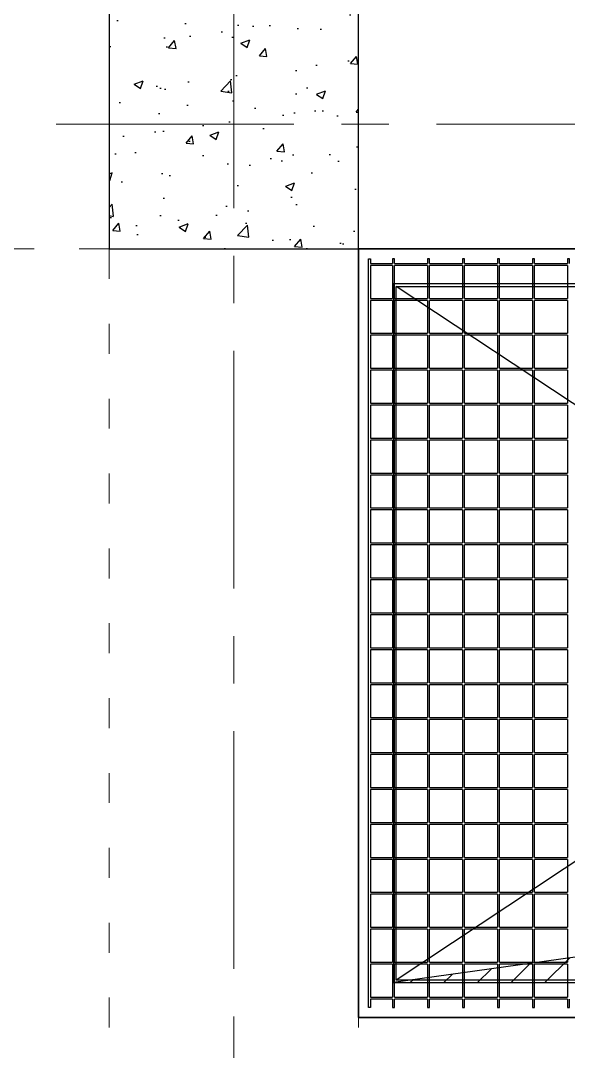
# Model space of a CAD drawing. Header units: millimetres. Extents: x 3220 to 226993, y 817 to 176024.
# Drawn here: x 49373 to 50470, y 159934 to 161999 of the extents above; entities that cross this region are included whole.
import ezdxf

# ---------------------------------------------------------------- set-up
doc = ezdxf.new("R2010")
doc.units = ezdxf.units.MM
doc.linetypes.add('ACAD_ISO03W100', pattern=[30, 12, -18])
doc.linetypes.add('AXES', pattern=[50.8, 31.75, -6.35, 6.35, -6.35])
doc.layers.add('Axe', color=1, linetype='AXES', lineweight=9)
doc.layers.add('Cache', color=3, linetype='ACAD_ISO03W100', lineweight=13)

# ---------------------------------------------------------------- blocks, each defined once
blk = doc.blocks.new("SYST7ME D'AXE")
at = {"layer": 'Axe', "ltscale": 15}
for p, q in [((9000, 18500), (9000, -6500)), ((-500, 6000), (15500, 6000))]:
    blk.add_line(p, q, dxfattribs=at)
blk = doc.blocks.new('Level 0m')
h = blk.add_hatch()
h.set_pattern_fill('AR-CONC', color=256)
h.set_pattern_definition([(50, (-169579.41, -101209.63), (182.18467, -15.93909), [19.05, -209.55]), (355, (-169579.4, -101209.63), (-35.24342, 191.05685), [15.24, -167.64058]), (100.45144, (-169564.23, -101210.96), (146.94125, 175.11775), [16.19001, -178.09024]), (46.1842, (-169579.4, -101158.83), (271.07904, -42.04233), [28.575, -314.325]), (96.63556, (-169556.82, -101162.33), (237.40413, 247.42612), [24.28502, -267.1356]), (351.18415, (-169579.4, -101158.83), (237.40413, 247.42612), [22.85997, -251.45973]), (21, (-169554.01, -101171.53), (151.61439, -102.2652), [19.05, -209.55]), (326, (-169554, -101171.53), (61.80203, 184.18797), [15.24, -167.64]), (71.45144, (-169541.37, -101180.05), (213.41642, 81.92277), [16.19001, -178.08994]), (37.5, (-169579.41, -101209.63), (3.088603, 84.555039), [0, -165.608, 0, -170.18, 0, -168.275]), (7.5, (-169579.41, -101209.63), (66.819663, 100.180575), [0, -97.028, 0, -161.798, 0, -64.135]), (327.5, (-169636.05, -101209.63), (135.590595, -5.728744), [0, -63.5, 0, -198.12, 0, -262.89]), (317.5, (-169661.45, -101209.63), (148.12918, 25.42649), [0, -82.55, 0, -131.572, 0, -186.69])])
h.paths.add_polyline_path([(9000, -11750), (8750, -11750), (8750, -12000), (9000, -12000)])
h.paths.add_polyline_path([(9250, -11750), (9000, -11750), (9000, -12000), (9250, -12000)])
h.paths.add_polyline_path([(9250, -12000), (9000, -12000), (9000, -12250), (9250, -12250)])
h.paths.add_polyline_path([(9000, -12000), (8750, -12000), (8750, -12250), (9000, -12250)])
h = blk.add_hatch()
h.set_pattern_fill('ANSI31', color=256, scale=15)
h.paths.add_polyline_path([(10720, -12320), (10569.5, -13545.5), (9320, -13720), (10720, -13720)])
for points in [[(8750, -12250), (9250, -12250), (9250, -11750), (8750, -11750)], [(9250, -13790), (10790, -13790), (10790, -12250), (9250, -12250)], [(9320, -13720), (10720, -13720), (10720, -12320), (9320, -12320)]]:
    blk.add_lwpolyline(points, close=True)
blk.add_lwpolyline([(10720, -12320), (10569.5, -13545.5), (9320, -13720)])
at = {"layer": 'Cache', "ltscale": 5}
for p, q in [((8750, -12250), (3250, -12250)), ((8750, -12250), (8750, -17750)), ((11750, -12250), (9250, -12250)), ((9250, -12250), (9250, -17750))]:
    blk.add_line(p, q, dxfattribs=at)
blk.add_blockref("SYST7ME D'AXE", (0, -18000))
blk = doc.blocks.new('khqKJHJkjhq')
at = {"color": 4}
for p, q in [((-4, 1483), (-4, 1500)), ((-4, 1500), (0, 1500)), ((0, 1500), (0, 0)), ((-398, 1483), (-332, 1483)), ((-332, 1479), (-398, 1479)), ((-328, 1483), (-262, 1483)), ((-262, 1479), (-328, 1479)), ((-258, 1483), (-192, 1483)), ((-192, 1479), (-258, 1479)), ((-188, 1483), (-122, 1483)), ((-122, 1479), (-188, 1479)), ((-118, 1483), (-52, 1483)), ((-52, 1479), (-118, 1479)), ((-48, 1483), (-4, 1483)), ((-4, 1479), (-48, 1479)), ((-4, 1413), (-4, 1479)), ((-398, 1413), (-332, 1413)), ((-398, 1413), (-332, 1413)), ((-332, 1409), (-398, 1409)), ((-332, 1409), (-398, 1409)), ((-328, 1413), (-262, 1413)), ((-328, 1413), (-262, 1413)), ((-262, 1409), (-328, 1409)), ((-262, 1409), (-328, 1409)), ((-258, 1413), (-192, 1413)), ((-258, 1413), (-192, 1413)), ((-192, 1409), (-258, 1409)), ((-192, 1409), (-258, 1409)), ((-188, 1413), (-122, 1413)), ((-188, 1413), (-122, 1413)), ((-122, 1409), (-188, 1409)), ((-122, 1409), (-188, 1409)), ((-118, 1413), (-52, 1413)), ((-118, 1413), (-52, 1413)), ((-52, 1409), (-118, 1409)), ((-52, 1409), (-118, 1409)), ((-48, 1413), (-4, 1413)), ((-48, 1413), (-4, 1413)), ((-4, 1409), (-48, 1409)), ((-4, 1409), (-48, 1409)), ((-4, 1343), (-4, 1409)), ((-398, 1343), (-332, 1343)), ((-328, 1343), (-262, 1343)), ((-258, 1343), (-192, 1343)), ((-188, 1343), (-122, 1343)), ((-118, 1343), (-52, 1343)), ((-48, 1343), (-4, 1343)), ((-332, 1339), (-398, 1339)), ((-262, 1339), (-328, 1339)), ((-192, 1339), (-258, 1339)), ((-122, 1339), (-188, 1339)), ((-52, 1339), (-118, 1339)), ((-4, 1339), (-48, 1339)), ((-4, 1273), (-4, 1339)), ((-398, 1273), (-332, 1273)), ((-332, 1269), (-398, 1269)), ((-328, 1273), (-262, 1273)), ((-262, 1269), (-328, 1269)), ((-258, 1273), (-192, 1273)), ((-192, 1269), (-258, 1269)), ((-188, 1273), (-122, 1273)), ((-122, 1269), (-188, 1269)), ((-118, 1273), (-52, 1273)), ((-52, 1269), (-118, 1269)), ((-48, 1273), (-4, 1273)), ((-4, 1269), (-48, 1269)), ((-4, 1203), (-4, 1269)), ((-398, 1203), (-332, 1203)), ((-398, 1203), (-332, 1203)), ((-332, 1199), (-398, 1199)), ((-332, 1199), (-398, 1199)), ((-328, 1203), (-262, 1203)), ((-328, 1203), (-262, 1203)), ((-262, 1199), (-328, 1199)), ((-262, 1199), (-328, 1199)), ((-258, 1203), (-192, 1203)), ((-258, 1203), (-192, 1203)), ((-192, 1199), (-258, 1199)), ((-192, 1199), (-258, 1199)), ((-188, 1203), (-122, 1203)), ((-188, 1203), (-122, 1203)), ((-122, 1199), (-188, 1199)), ((-122, 1199), (-188, 1199)), ((-118, 1203), (-52, 1203)), ((-118, 1203), (-52, 1203)), ((-52, 1199), (-118, 1199)), ((-52, 1199), (-118, 1199)), ((-48, 1203), (-4, 1203)), ((-48, 1203), (-4, 1203)), ((-4, 1199), (-48, 1199)), ((-4, 1199), (-48, 1199)), ((-4, 1133), (-4, 1199)), ((-398, 1133), (-332, 1133)), ((-332, 1129), (-398, 1129)), ((-328, 1133), (-262, 1133)), ((-262, 1129), (-328, 1129)), ((-258, 1133), (-192, 1133)), ((-192, 1129), (-258, 1129)), ((-188, 1133), (-122, 1133)), ((-122, 1129), (-188, 1129)), ((-118, 1133), (-52, 1133)), ((-52, 1129), (-118, 1129)), ((-48, 1133), (-4, 1133)), ((-4, 1129), (-48, 1129)), ((-4, 1063), (-4, 1129)), ((-398, 1063), (-332, 1063)), ((-332, 1059), (-398, 1059)), ((-328, 1063), (-262, 1063)), ((-262, 1059), (-328, 1059)), ((-258, 1063), (-192, 1063)), ((-192, 1059), (-258, 1059)), ((-188, 1063), (-122, 1063)), ((-122, 1059), (-188, 1059)), ((-118, 1063), (-52, 1063)), ((-52, 1059), (-118, 1059)), ((-48, 1063), (-4, 1063)), ((-4, 1059), (-48, 1059)), ((-4, 993), (-4, 1059)), ((-398, 993), (-332, 993)), ((-398, 993), (-332, 993)), ((-328, 993), (-262, 993)), ((-328, 993), (-262, 993)), ((-258, 993), (-192, 993)), ((-258, 993), (-192, 993)), ((-188, 993), (-122, 993)), ((-188, 993), (-122, 993)), ((-118, 993), (-52, 993)), ((-118, 993), (-52, 993)), ((-48, 993), (-4, 993)), ((-48, 993), (-4, 993)), ((-332, 989), (-398, 989)), ((-332, 989), (-398, 989)), ((-262, 989), (-328, 989)), ((-262, 989), (-328, 989)), ((-192, 989), (-258, 989)), ((-192, 989), (-258, 989)), ((-122, 989), (-188, 989)), ((-122, 989), (-188, 989)), ((-52, 989), (-118, 989)), ((-52, 989), (-118, 989)), ((-4, 989), (-48, 989)), ((-4, 989), (-48, 989)), ((-4, 923), (-4, 989)), ((-398, 923), (-332, 923)), ((-332, 919), (-398, 919)), ((-328, 923), (-262, 923)), ((-262, 919), (-328, 919)), ((-258, 923), (-192, 923)), ((-192, 919), (-258, 919)), ((-188, 923), (-122, 923)), ((-122, 919), (-188, 919)), ((-118, 923), (-52, 923)), ((-52, 919), (-118, 919)), ((-48, 923), (-4, 923)), ((-4, 919), (-48, 919)), ((-4, 853), (-4, 919)), ((-398, 853), (-332, 853)), ((-332, 849), (-398, 849)), ((-328, 853), (-262, 853)), ((-262, 849), (-328, 849)), ((-258, 853), (-192, 853)), ((-192, 849), (-258, 849)), ((-188, 853), (-122, 853)), ((-122, 849), (-188, 849)), ((-118, 853), (-52, 853)), ((-52, 849), (-118, 849)), ((-48, 853), (-4, 853)), ((-4, 849), (-48, 849)), ((-4, 783), (-4, 849)), ((-398, 783), (-332, 783)), ((-332, 779), (-398, 779)), ((-328, 783), (-262, 783)), ((-262, 779), (-328, 779)), ((-258, 783), (-192, 783)), ((-192, 779), (-258, 779)), ((-188, 783), (-122, 783)), ((-122, 779), (-188, 779)), ((-118, 783), (-52, 783)), ((-52, 779), (-118, 779)), ((-48, 783), (-4, 783)), ((-4, 779), (-48, 779)), ((-4, 713), (-4, 779)), ((-398, 713), (-332, 713)), ((-332, 709), (-398, 709)), ((-328, 713), (-262, 713)), ((-262, 709), (-328, 709)), ((-258, 713), (-192, 713)), ((-192, 709), (-258, 709)), ((-188, 713), (-122, 713)), ((-122, 709), (-188, 709)), ((-118, 713), (-52, 713)), ((-52, 709), (-118, 709)), ((-48, 713), (-4, 713)), ((-4, 709), (-48, 709)), ((-4, 643), (-4, 709)), ((-398, 643), (-332, 643)), ((-328, 643), (-262, 643)), ((-258, 643), (-192, 643)), ((-188, 643), (-122, 643)), ((-118, 643), (-52, 643)), ((-48, 643), (-4, 643)), ((-332, 639), (-398, 639)), ((-262, 639), (-328, 639)), ((-192, 639), (-258, 639)), ((-122, 639), (-188, 639)), ((-52, 639), (-118, 639)), ((-4, 639), (-48, 639)), ((-4, 573), (-4, 639)), ((-398, 573), (-332, 573)), ((-332, 569), (-398, 569)), ((-328, 573), (-262, 573)), ((-262, 569), (-328, 569)), ((-258, 573), (-192, 573)), ((-192, 569), (-258, 569)), ((-188, 573), (-122, 573)), ((-122, 569), (-188, 569)), ((-118, 573), (-52, 573)), ((-52, 569), (-118, 569)), ((-48, 573), (-4, 573)), ((-4, 569), (-48, 569)), ((-4, 503), (-4, 569)), ((-398, 503), (-332, 503)), ((-332, 499), (-398, 499)), ((-328, 503), (-262, 503)), ((-262, 499), (-328, 499)), ((-258, 503), (-192, 503)), ((-192, 499), (-258, 499)), ((-188, 503), (-122, 503)), ((-122, 499), (-188, 499)), ((-118, 503), (-52, 503)), ((-52, 499), (-118, 499)), ((-48, 503), (-4, 503)), ((-4, 499), (-48, 499)), ((-4, 433), (-4, 499)), ((-398, 433), (-332, 433)), ((-332, 429), (-398, 429)), ((-328, 433), (-262, 433)), ((-262, 429), (-328, 429)), ((-258, 433), (-192, 433)), ((-192, 429), (-258, 429)), ((-188, 433), (-122, 433)), ((-122, 429), (-188, 429)), ((-118, 433), (-52, 433)), ((-52, 429), (-118, 429)), ((-48, 433), (-4, 433)), ((-4, 429), (-48, 429)), ((-4, 363), (-4, 429)), ((-398, 363), (-332, 363)), ((-332, 359), (-398, 359)), ((-328, 363), (-262, 363)), ((-262, 359), (-328, 359)), ((-258, 363), (-192, 363)), ((-192, 359), (-258, 359)), ((-188, 363), (-122, 363)), ((-122, 359), (-188, 359)), ((-118, 363), (-52, 363)), ((-52, 359), (-118, 359)), ((-48, 363), (-4, 363)), ((-4, 359), (-48, 359)), ((-4, 293), (-4, 359)), ((-398, 293), (-332, 293)), ((-328, 293), (-262, 293)), ((-258, 293), (-192, 293)), ((-188, 293), (-122, 293)), ((-118, 293), (-52, 293)), ((-48, 293), (-4, 293)), ((-332, 289), (-398, 289)), ((-262, 289), (-328, 289)), ((-192, 289), (-258, 289)), ((-122, 289), (-188, 289)), ((-52, 289), (-118, 289)), ((-4, 289), (-48, 289)), ((-4, 223), (-4, 289)), ((-398, 223), (-332, 223)), ((-332, 219), (-398, 219)), ((-328, 223), (-262, 223)), ((-262, 219), (-328, 219)), ((-258, 223), (-192, 223)), ((-192, 219), (-258, 219)), ((-188, 223), (-122, 223)), ((-122, 219), (-188, 219)), ((-118, 223), (-52, 223)), ((-52, 219), (-118, 219)), ((-48, 223), (-4, 223)), ((-4, 219), (-48, 219)), ((-4, 153), (-4, 219)), ((-398, 153), (-332, 153)), ((-332, 149), (-398, 149)), ((-328, 153), (-262, 153)), ((-262, 149), (-328, 149)), ((-258, 153), (-192, 153)), ((-192, 149), (-258, 149)), ((-188, 153), (-122, 153)), ((-122, 149), (-188, 149)), ((-118, 153), (-52, 153)), ((-52, 149), (-118, 149)), ((-48, 153), (-4, 153)), ((-4, 149), (-48, 149)), ((-4, 83), (-4, 149)), ((-398, 83), (-332, 83)), ((-328, 83), (-262, 83)), ((-258, 83), (-192, 83)), ((-188, 83), (-122, 83)), ((-118, 83), (-52, 83)), ((-48, 83), (-4, 83)), ((-332, 79), (-398, 79)), ((-262, 79), (-328, 79)), ((-192, 79), (-258, 79)), ((-122, 79), (-188, 79)), ((-52, 79), (-118, 79)), ((-4, 79), (-48, 79)), ((-4, 13), (-4, 79)), ((-398, 13), (-332, 13)), ((-332, 9), (-398, 9)), ((-328, 13), (-262, 13)), ((-262, 9), (-328, 9)), ((-258, 13), (-192, 13)), ((-192, 9), (-258, 9)), ((-188, 13), (-122, 13)), ((-122, 9), (-188, 9)), ((-118, 13), (-52, 13)), ((-52, 9), (-118, 9)), ((-48, 13), (-4, 13)), ((-4, 9), (-48, 9)), ((-4, 0), (-4, 9)), ((0, 0), (-4, 0))]:
    blk.add_line(p, q, dxfattribs=at)
for points in [[(-398, 1483), (-398, 1500), (-402, 1500), (-402, 1483)], [(-328, 1483), (-328, 1500), (-332, 1500), (-332, 1483)], [(-258, 1483), (-258, 1500), (-262, 1500), (-262, 1483)], [(-188, 1483), (-188, 1500), (-192, 1500), (-192, 1483)], [(-118, 1483), (-118, 1500), (-122, 1500), (-122, 1483)], [(-48, 1483), (-48, 1500), (-52, 1500), (-52, 1483)], [(-398, 1413), (-398, 1479)], [(-332, 1479), (-332, 1413)], [(-328, 1413), (-328, 1479)], [(-262, 1479), (-262, 1413)], [(-258, 1413), (-258, 1479)], [(-192, 1479), (-192, 1413)], [(-188, 1413), (-188, 1479)], [(-122, 1479), (-122, 1413)], [(-118, 1413), (-118, 1479)], [(-52, 1479), (-52, 1413)], [(-48, 1413), (-48, 1479)], [(-398, 1343), (-398, 1409)], [(-332, 1409), (-332, 1343)], [(-328, 1343), (-328, 1409)], [(-262, 1409), (-262, 1343)], [(-258, 1343), (-258, 1409)], [(-192, 1409), (-192, 1343)], [(-188, 1343), (-188, 1409)], [(-122, 1409), (-122, 1343)], [(-118, 1343), (-118, 1409)], [(-52, 1409), (-52, 1343)], [(-48, 1343), (-48, 1409)], [(-398, 1273), (-398, 1339)], [(-332, 1339), (-332, 1273)], [(-328, 1273), (-328, 1339)], [(-262, 1339), (-262, 1273)], [(-258, 1273), (-258, 1339)], [(-192, 1339), (-192, 1273)], [(-188, 1273), (-188, 1339)], [(-122, 1339), (-122, 1273)], [(-118, 1273), (-118, 1339)], [(-52, 1339), (-52, 1273)], [(-48, 1273), (-48, 1339)], [(-398, 1203), (-398, 1269)], [(-332, 1269), (-332, 1203)], [(-328, 1203), (-328, 1269)], [(-262, 1269), (-262, 1203)], [(-258, 1203), (-258, 1269)], [(-192, 1269), (-192, 1203)], [(-188, 1203), (-188, 1269)], [(-122, 1269), (-122, 1203)], [(-118, 1203), (-118, 1269)], [(-52, 1269), (-52, 1203)], [(-48, 1203), (-48, 1269)], [(-398, 1133), (-398, 1199)], [(-332, 1199), (-332, 1133)], [(-328, 1133), (-328, 1199)], [(-262, 1199), (-262, 1133)], [(-258, 1133), (-258, 1199)], [(-192, 1199), (-192, 1133)], [(-188, 1133), (-188, 1199)], [(-122, 1199), (-122, 1133)], [(-118, 1133), (-118, 1199)], [(-52, 1199), (-52, 1133)], [(-48, 1133), (-48, 1199)], [(-398, 1063), (-398, 1129)], [(-332, 1129), (-332, 1063)], [(-328, 1063), (-328, 1129)], [(-262, 1129), (-262, 1063)], [(-258, 1063), (-258, 1129)], [(-192, 1129), (-192, 1063)], [(-188, 1063), (-188, 1129)], [(-122, 1129), (-122, 1063)], [(-118, 1063), (-118, 1129)], [(-52, 1129), (-52, 1063)], [(-48, 1063), (-48, 1129)], [(-398, 993), (-398, 1059)], [(-332, 1059), (-332, 993)], [(-328, 993), (-328, 1059)], [(-262, 1059), (-262, 993)], [(-258, 993), (-258, 1059)], [(-192, 1059), (-192, 993)], [(-188, 993), (-188, 1059)], [(-122, 1059), (-122, 993)], [(-118, 993), (-118, 1059)], [(-52, 1059), (-52, 993)], [(-48, 993), (-48, 1059)], [(-398, 923), (-398, 989)], [(-332, 989), (-332, 923)], [(-328, 923), (-328, 989)], [(-262, 989), (-262, 923)], [(-258, 923), (-258, 989)], [(-192, 989), (-192, 923)], [(-188, 923), (-188, 989)], [(-122, 989), (-122, 923)], [(-118, 923), (-118, 989)], [(-52, 989), (-52, 923)], [(-48, 923), (-48, 989)], [(-398, 853), (-398, 919)], [(-332, 919), (-332, 853)], [(-328, 853), (-328, 919)], [(-262, 919), (-262, 853)], [(-258, 853), (-258, 919)], [(-192, 919), (-192, 853)], [(-188, 853), (-188, 919)], [(-122, 919), (-122, 853)], [(-118, 853), (-118, 919)], [(-52, 919), (-52, 853)], [(-48, 853), (-48, 919)], [(-398, 783), (-398, 849)], [(-332, 849), (-332, 783)], [(-328, 783), (-328, 849)], [(-262, 849), (-262, 783)], [(-258, 783), (-258, 849)], [(-192, 849), (-192, 783)], [(-188, 783), (-188, 849)], [(-122, 849), (-122, 783)], [(-118, 783), (-118, 849)], [(-52, 849), (-52, 783)], [(-48, 783), (-48, 849)], [(-398, 713), (-398, 779)], [(-332, 779), (-332, 713)], [(-328, 713), (-328, 779)], [(-262, 779), (-262, 713)], [(-258, 713), (-258, 779)], [(-192, 779), (-192, 713)], [(-188, 713), (-188, 779)], [(-122, 779), (-122, 713)], [(-118, 713), (-118, 779)], [(-52, 779), (-52, 713)], [(-48, 713), (-48, 779)], [(-398, 643), (-398, 709)], [(-332, 709), (-332, 643)], [(-328, 643), (-328, 709)], [(-262, 709), (-262, 643)], [(-258, 643), (-258, 709)], [(-192, 709), (-192, 643)], [(-188, 643), (-188, 709)], [(-122, 709), (-122, 643)], [(-118, 643), (-118, 709)], [(-52, 709), (-52, 643)], [(-48, 643), (-48, 709)], [(-398, 573), (-398, 639)], [(-332, 639), (-332, 573)], [(-328, 573), (-328, 639)], [(-262, 639), (-262, 573)], [(-258, 573), (-258, 639)], [(-192, 639), (-192, 573)], [(-188, 573), (-188, 639)], [(-122, 639), (-122, 573)], [(-118, 573), (-118, 639)], [(-52, 639), (-52, 573)], [(-48, 573), (-48, 639)], [(-398, 503), (-398, 569)], [(-332, 569), (-332, 503)], [(-328, 503), (-328, 569)], [(-262, 569), (-262, 503)], [(-258, 503), (-258, 569)], [(-192, 569), (-192, 503)], [(-188, 503), (-188, 569)], [(-122, 569), (-122, 503)], [(-118, 503), (-118, 569)], [(-52, 569), (-52, 503)], [(-48, 503), (-48, 569)], [(-398, 433), (-398, 499)], [(-332, 499), (-332, 433)], [(-328, 433), (-328, 499)], [(-262, 499), (-262, 433)], [(-258, 433), (-258, 499)], [(-192, 499), (-192, 433)], [(-188, 433), (-188, 499)], [(-122, 499), (-122, 433)], [(-118, 433), (-118, 499)], [(-52, 499), (-52, 433)], [(-48, 433), (-48, 499)], [(-398, 363), (-398, 429)], [(-332, 429), (-332, 363)], [(-328, 363), (-328, 429)], [(-262, 429), (-262, 363)], [(-258, 363), (-258, 429)], [(-192, 429), (-192, 363)], [(-188, 363), (-188, 429)], [(-122, 429), (-122, 363)], [(-118, 363), (-118, 429)], [(-52, 429), (-52, 363)], [(-48, 363), (-48, 429)], [(-398, 293), (-398, 359)], [(-332, 359), (-332, 293)], [(-328, 293), (-328, 359)], [(-262, 359), (-262, 293)], [(-258, 293), (-258, 359)], [(-192, 359), (-192, 293)], [(-188, 293), (-188, 359)], [(-122, 359), (-122, 293)], [(-118, 293), (-118, 359)], [(-52, 359), (-52, 293)], [(-48, 293), (-48, 359)], [(-398, 223), (-398, 289)], [(-332, 289), (-332, 223)], [(-328, 223), (-328, 289)], [(-262, 289), (-262, 223)], [(-258, 223), (-258, 289)], [(-192, 289), (-192, 223)], [(-188, 223), (-188, 289)], [(-122, 289), (-122, 223)], [(-118, 223), (-118, 289)], [(-52, 289), (-52, 223)], [(-48, 223), (-48, 289)], [(-398, 153), (-398, 219)], [(-332, 219), (-332, 153)], [(-328, 153), (-328, 219)], [(-262, 219), (-262, 153)], [(-258, 153), (-258, 219)], [(-192, 219), (-192, 153)], [(-188, 153), (-188, 219)], [(-122, 219), (-122, 153)], [(-118, 153), (-118, 219)], [(-52, 219), (-52, 153)], [(-48, 153), (-48, 219)], [(-398, 83), (-398, 149)], [(-332, 149), (-332, 83)], [(-328, 83), (-328, 149)], [(-262, 149), (-262, 83)], [(-258, 83), (-258, 149)], [(-192, 149), (-192, 83)], [(-188, 83), (-188, 149)], [(-122, 149), (-122, 83)], [(-118, 83), (-118, 149)], [(-52, 149), (-52, 83)], [(-48, 83), (-48, 149)], [(-398, 13), (-398, 79)], [(-332, 79), (-332, 13)], [(-328, 13), (-328, 79)], [(-262, 79), (-262, 13)], [(-258, 13), (-258, 79)], [(-192, 79), (-192, 13)], [(-188, 13), (-188, 79)], [(-122, 79), (-122, 13)], [(-118, 13), (-118, 79)], [(-52, 79), (-52, 13)], [(-48, 13), (-48, 79)], [(-402, 9), (-402, 0), (-398, 0), (-398, 9)], [(-332, 9), (-332, 0), (-328, 0), (-328, 9)], [(-262, 9), (-262, 0), (-258, 0), (-258, 9)], [(-192, 9), (-192, 0), (-188, 0), (-188, 9)], [(-122, 9), (-122, 0), (-118, 0), (-118, 9)], [(-52, 9), (-52, 0), (-48, 0), (-48, 9)]]:
    blk.add_lwpolyline(points, dxfattribs=at)
blk = doc.blocks.new('130 T')
at = {"color": 34}
for p, q in [((-400, 250), (-695, 695)), ((400, 250), (695, 695)), ((-477, 0), (477, 0)), ((-400, -250), (-695, -695)), ((400, -250), (695, -695))]:
    blk.add_line(p, q, dxfattribs=at)
blk.add_lwpolyline([(-695, 695), (695, 695), (695, -695), (-695, -695)], close=True, dxfattribs=at)
for points in [[(-400, 135.3), (-400, 250), (400, 250), (400, 135.3)], [(-366.5, 194.2), (-477, 0), (-366.5, -194.2), (366.5, -194.2), (477, 0), (366.5, 194.2), (-366.5, 194.2)], [(400, -135.3), (400, -250), (-400, -250), (-400, -135.3)]]:
    blk.add_lwpolyline(points, dxfattribs=at)
at = {"layer": 'Cache'}
for p, q in [((-400, 135.3), (-400, -135.3)), ((400, 135.3), (400, -135.3))]:
    blk.add_line(p, q, dxfattribs=at)

msp = doc.modelspace()

# ---------------------------------------------------------------- linework, layer by layer
msp.add_lwpolyline([(51590, 161541.8), (51590, 160001.8), (50050, 160001.8), (50050, 161541.8)], close=True)

# ---------------------------------------------------------------- block references
at = {"color": 2}
msp.add_blockref('Level 0m', (40800, 173791.8), dxfattribs=at)
for name, p, rotation in [('khqKJHJkjhq', (50070, 161521.8), 180), ('130 T', (50820, 160771.8), 270)]:
    msp.add_blockref(name, p, dxfattribs=dict(rotation=rotation))

doc.saveas('drawing.dxf')
